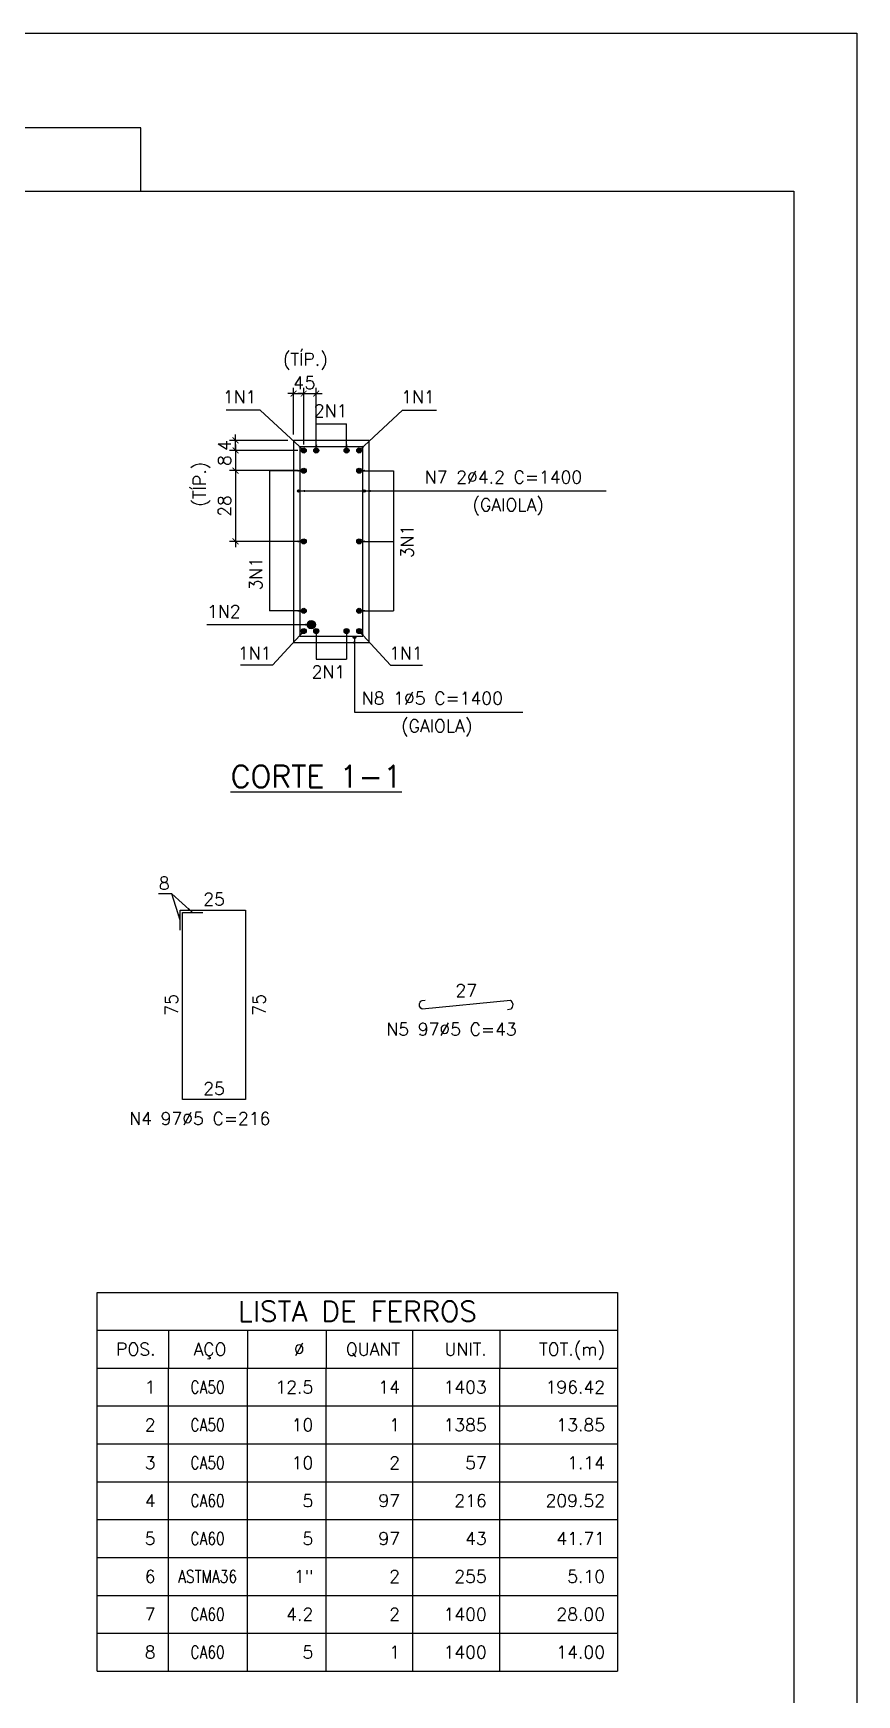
# Model space of a CAD drawing. Header units: centimetres. Extents: x 1658 to 14396, y 8294 to 11444.
# Drawn here: x 8162 to 9141, y 9470 to 11444 of the extents above; entities that cross this region are included whole.
import ezdxf
from ezdxf.enums import TextEntityAlignment as Align

# ---------------------------------------------------------------- set-up
doc = ezdxf.new("R2010")
doc.units = ezdxf.units.CM
doc.header["$LTSCALE"] = 50
doc.header["$MEASUREMENT"] = 0
doc.header["$PDMODE"] = 67
for name, color, linetype in [('COTAS-PRECON', 1, 'Continuous'), ('FORMATO-PRECON', 2, 'Continuous'), ('HACHURAS-PRECON', 1, 'Continuous'), ('LINHA-01-PRECON', 1, 'Continuous'), ('LINHA-02-PRECON', 2, 'Continuous'), ('LINHA-04-PRECON', 4, 'Continuous'), ('ListaF', 3, 'Continuous'), ('X1', 2, 'Continuous')]:
    doc.layers.add(name, color=color, linetype=linetype)
doc.styles.add('PRECON-ROMANS', font='romans.shx')
doc.styles.get("Standard").update_dxf_attribs({"font": 'romans.shx'})
doc.dimstyles.new('ESC50-50', dxfattribs={"dimscale": 50, "dimtxt": 0.2, "dimasz": 0.15, "dimexe": 0.15, "dimexo": 0.15, "dimgap": 0.08, "dimtad": 1, "dimdec": 1, "dimzin": 12, "dimdsep": 46, "dimtxsty": 'Standard', "dimblk": 'ARCHTICK', "dimcen": 0.09, "dimdle": 0.15, "dimclrd": 256, "dimclre": 256, "dimclrt": 2, "dimazin": 3, "dimtfac": 1, "dimtdec": 1, "dimtmove": 1, "dimatfit": 2, "dimfxl": 0.15, "dimtolj": 1, "dimtzin": 0, "dimarcsym": 0})
doc.dimstyles.new('ESC75-25', dxfattribs={"dimscale": 0, "dimtxt": 15, "dimasz": 7, "dimexe": 7, "dimexo": 7, "dimgap": 5.5, "dimtad": 1, "dimdec": 1, "dimlfac": 0.333333, "dimdsep": 46, "dimtxsty": 'Standard', "dimblk": 'ARCHTICK', "dimcen": 0.1, "dimdle": 7, "dimclrd": 256, "dimclre": 256, "dimclrt": 2, "dimadec": 0, "dimazin": 0, "dimtfac": 1, "dimtdec": 1, "dimtix": 1, "dimtmove": 2, "dimatfit": 3, "dimfxl": 1, "dimarcsym": 0})
doc.dimstyles.new('ESC75-75', dxfattribs={"dimscale": 0, "dimtxt": 15, "dimasz": 7, "dimexe": 7, "dimexo": 7, "dimgap": 5.5, "dimtad": 1, "dimdec": 1, "dimdsep": 46, "dimtxsty": 'Standard', "dimblk": 'ARCHTICK', "dimcen": 0.1, "dimdle": 7, "dimclrd": 256, "dimclre": 256, "dimclrt": 2, "dimadec": 0, "dimazin": 0, "dimtfac": 1, "dimtdec": 1, "dimtix": 1, "dimtmove": 2, "dimatfit": 3, "dimfxl": 1, "dimarcsym": 0})

# ---------------------------------------------------------------- blocks, each defined once
blk = doc.blocks.new('A$C2E607E54')
at = {"layer": 'FORMATO-PRECON', "color": 6}
blk.add_line((1835, 4050), (685, 4050), dxfattribs=at)
at = {"layer": 'FORMATO-PRECON'}
for points in [[(0, 4200), (2970, 4200), (2970, 0), (0, 0)], [(685, 3950), (1835, 3950), (1835, 4050), (685, 4050)]]:
    blk.add_lwpolyline(points, close=True, dxfattribs=at)
at = {"layer": 'FORMATO-PRECON', "color": 6}
blk.add_lwpolyline([(100, 3950), (2870, 3950), (2870, 100), (100, 100)], close=True, dxfattribs=at)
blk = doc.blocks.new('_ArchTick')
at = {"color": 0, "linetype": 'ByBlock', "const_width": 0.15}
blk.add_lwpolyline([(-0.5, -0.5), (0.5, 0.5)], dxfattribs=at)
blk = doc.blocks.new('*D30')
at = {"layer": 'Defpoints', "color": 0, "linetype": 'Continuous', "transparency": 16777216}
for p in [(8483.3, 10948.2), (8402.3, 10924.2), (8483.3, 10924.2)]:
    blk.add_point(p, dxfattribs=at)
at = {"layer": 'LINHA-01-PRECON', "linetype": 'Continuous', "lineweight": -2, "transparency": 16777216}
for p, q in [((8476.3, 10948.2), (8395.3, 10948.2)), ((8402.3, 10955.2), (8402.3, 10917.2)), ((8476.3, 10924.2), (8395.3, 10924.2))]:
    blk.add_line(p, q, dxfattribs=at)
at = {"layer": 'LINHA-01-PRECON', "linetype": 'Continuous', "lineweight": -2, "transparency": 16777216, "xscale": 7, "yscale": 7, "zscale": 7}
for p, rotation in [((8402.3, 10948.2), 90), ((8402.3, 10924.2), 270)]:
    blk.add_blockref('_ArchTick', p, dxfattribs=dict(at, rotation=rotation))
at = {"layer": 'LINHA-01-PRECON', "color": 2, "linetype": 'Continuous', "transparency": 16777216, "insert": (8389.3, 10936.2), "char_height": 15, "attachment_point": 5, "rotation": 90}
blk.add_mtext('8', dxfattribs=at)
blk = doc.blocks.new('*D31')
at = {"layer": 'Defpoints', "color": 0, "linetype": 'Continuous', "transparency": 16777216}
for p in [(8498.3, 11015.7), (8483.3, 10948.2), (8498.3, 10948.2)]:
    blk.add_point(p, dxfattribs=at)
at = {"layer": 'LINHA-01-PRECON', "linetype": 'Continuous', "lineweight": -2, "transparency": 16777216}
for p, q in [((8483.3, 10955.2), (8483.3, 11022.7)), ((8498.3, 10955.2), (8498.3, 11022.7)), ((8483.3, 11015.7), (8476.3, 11015.7)), ((8483.3, 11015.7), (8498.3, 11015.7)), ((8498.3, 11015.7), (8505.3, 11015.7))]:
    blk.add_line(p, q, dxfattribs=at)
at = {"layer": 'LINHA-01-PRECON', "linetype": 'Continuous', "lineweight": -2, "transparency": 16777216, "xscale": 7, "yscale": 7, "zscale": 7}
blk.add_blockref('_ArchTick', (8483.3, 11015.7), dxfattribs=at)
at = {"layer": 'LINHA-01-PRECON', "linetype": 'Continuous', "lineweight": -2, "transparency": 16777216, "xscale": 7, "yscale": 7, "zscale": 7, "rotation": 180}
blk.add_blockref('_ArchTick', (8498.3, 11015.7), dxfattribs=at)
at = {"layer": 'LINHA-01-PRECON', "color": 2, "linetype": 'Continuous', "transparency": 16777216, "insert": (8490.8, 11028.7), "char_height": 15, "attachment_point": 5}
blk.add_mtext('5', dxfattribs=at)
blk = doc.blocks.new('*D32')
at = {"layer": 'Defpoints', "color": 0, "transparency": 16777216}
for p in [(8483.3, 10924.2), (8402.3, 10840.2), (8483.3, 10840.2)]:
    blk.add_point(p, dxfattribs=at)
at = {"layer": 'LINHA-01-PRECON', "lineweight": -2, "transparency": 16777216}
for p, q in [((8476.3, 10924.2), (8395.3, 10924.2)), ((8402.3, 10931.2), (8402.3, 10833.2)), ((8476.3, 10840.2), (8395.3, 10840.2))]:
    blk.add_line(p, q, dxfattribs=at)
at = {"layer": 'LINHA-01-PRECON', "lineweight": -2, "transparency": 16777216, "xscale": 7, "yscale": 7, "zscale": 7}
for p, rotation in [((8402.3, 10924.2), 90), ((8402.3, 10840.2), 270)]:
    blk.add_blockref('_ArchTick', p, dxfattribs=dict(at, rotation=rotation))
at = {"layer": 'LINHA-01-PRECON', "color": 2, "transparency": 16777216, "insert": (8389.3, 10882.2), "char_height": 15, "attachment_point": 5, "rotation": 90}
blk.add_mtext('28', dxfattribs=at)
blk = doc.blocks.new('*D33')
at = {"layer": 'Defpoints', "color": 0, "linetype": 'Continuous', "transparency": 16777216}
for p in [(8339.3, 10177), (8414.3, 10177), (8414.3, 10177)]:
    blk.add_point(p, dxfattribs=at)
at = {"layer": 'LINHA-01-PRECON', "color": 2, "linetype": 'Continuous', "transparency": 16777216, "insert": (8376.8, 10190), "char_height": 15, "attachment_point": 5}
blk.add_mtext('25', dxfattribs=at)
blk = doc.blocks.new('*D34')
at = {"layer": 'Defpoints', "color": 0, "linetype": 'Continuous', "transparency": 16777216}
for p in [(8414.3, 10402), (8414.3, 10402), (8414.3, 10177)]:
    blk.add_point(p, dxfattribs=at)
at = {"layer": 'LINHA-01-PRECON', "color": 2, "linetype": 'Continuous', "transparency": 16777216, "insert": (8430.3, 10289.5), "char_height": 15, "attachment_point": 5, "rotation": 90}
blk.add_mtext('75', dxfattribs=at)
blk = doc.blocks.new('*D35')
at = {"layer": 'Defpoints', "color": 0, "linetype": 'Continuous', "transparency": 16777216}
for p in [(8339.3, 10402), (8339.3, 10402), (8414.3, 10402)]:
    blk.add_point(p, dxfattribs=at)
at = {"layer": 'LINHA-01-PRECON', "color": 2, "linetype": 'Continuous', "transparency": 16777216, "insert": (8376.8, 10415), "char_height": 15, "attachment_point": 5}
blk.add_mtext('25', dxfattribs=at)
blk = doc.blocks.new('*D36')
at = {"layer": 'Defpoints', "color": 0, "linetype": 'Continuous', "transparency": 16777216}
for p in [(8339.3, 10402), (8339.3, 10402), (8339.3, 10177)]:
    blk.add_point(p, dxfattribs=at)
at = {"layer": 'LINHA-01-PRECON', "color": 2, "linetype": 'Continuous', "transparency": 16777216, "insert": (8326.3, 10289.5), "char_height": 15, "attachment_point": 5, "rotation": 90}
blk.add_mtext('75', dxfattribs=at)
blk = doc.blocks.new('*D94')
at = {"layer": 'Defpoints', "color": 0, "transparency": 16777216}
for p in [(8483.3, 11015.7), (8471.3, 10960.2), (8483.3, 10948.2)]:
    blk.add_point(p, dxfattribs=at)
at = {"layer": 'LINHA-01-PRECON', "lineweight": -2, "transparency": 16777216}
for p, q in [((8471.3, 10967.2), (8471.3, 11022.7)), ((8483.3, 10955.2), (8483.3, 11022.7)), ((8471.3, 11015.7), (8464.3, 11015.7)), ((8471.3, 11015.7), (8483.3, 11015.7)), ((8483.3, 11015.7), (8490.3, 11015.7))]:
    blk.add_line(p, q, dxfattribs=at)
at = {"layer": 'LINHA-01-PRECON', "lineweight": -2, "transparency": 16777216, "xscale": 7, "yscale": 7, "zscale": 7}
blk.add_blockref('_ArchTick', (8471.3, 11015.7), dxfattribs=at)
at = {"layer": 'LINHA-01-PRECON', "lineweight": -2, "transparency": 16777216, "xscale": 7, "yscale": 7, "zscale": 7, "rotation": 180}
blk.add_blockref('_ArchTick', (8483.3, 11015.7), dxfattribs=at)
at = {"layer": 'LINHA-01-PRECON', "color": 2, "transparency": 16777216, "insert": (8477.3, 11028.7), "char_height": 15, "attachment_point": 5}
blk.add_mtext('4', dxfattribs=at)
blk = doc.blocks.new('*D95')
at = {"layer": 'Defpoints', "color": 0, "transparency": 16777216}
for p in [(8402.3, 10960.2), (8471.3, 10960.2), (8483.3, 10948.2)]:
    blk.add_point(p, dxfattribs=at)
at = {"layer": 'LINHA-01-PRECON', "lineweight": -2, "transparency": 16777216}
for p, q in [((8464.3, 10960.2), (8395.3, 10960.2)), ((8402.3, 10960.2), (8402.3, 10967.2)), ((8402.3, 10948.2), (8402.3, 10960.2)), ((8476.3, 10948.2), (8395.3, 10948.2)), ((8402.3, 10948.2), (8402.3, 10941.2))]:
    blk.add_line(p, q, dxfattribs=at)
at = {"layer": 'LINHA-01-PRECON', "lineweight": -2, "transparency": 16777216, "xscale": 7, "yscale": 7, "zscale": 7}
for p, rotation in [((8402.3, 10960.2), 270), ((8402.3, 10948.2), 90)]:
    blk.add_blockref('_ArchTick', p, dxfattribs=dict(at, rotation=rotation))
at = {"layer": 'LINHA-01-PRECON', "color": 2, "transparency": 16777216, "insert": (8389.3, 10954.2), "char_height": 15, "attachment_point": 5, "rotation": 90}
blk.add_mtext('4', dxfattribs=at)
blk = doc.blocks.new('AconListBlock_brStd0')
at = {"color": 2}
for p, q in [((0, 0), (0, 1.2)), ((0, 1.2), (8.25, 1.2)), ((8.25, 1.2), (8.25, 0)), ((0, 0.6), (8.25, 0.6)), ((1.13, 0.6), (1.13, 0)), ((2.38, 0.6), (2.38, 0)), ((3.63, 0.6), (3.63, 0)), ((5, 0.6), (5, 0)), ((6.38, 0.6), (6.38, 0)), ((0, 0), (8.25, 0))]:
    blk.add_line(p, q, dxfattribs=at)
at = {"color": 4}
blk.add_text('LISTA DE FERROS', height=0.325, dxfattribs=at).set_placement((4.125, 0.9), align=Align.MIDDLE_CENTER)
at = {"color": 2}
for s, p in [('POS.', (0.925, 0.3)), ('AÇO', (2.05, 0.3)), ('Ø ', (3.425, 0.3)), ('QUANT', (4.8, 0.3)), ('UNIT.', (6.175, 0.3)), ('TOT.(m)', (8.05, 0.3))]:
    blk.add_text(s, height=0.2, dxfattribs=at).set_placement(p, align=Align.MIDDLE_RIGHT)

msp = doc.modelspace()

# ---------------------------------------------------------------- hatches: boundary and pattern name
at = {"layer": 'LINHA-01-PRECON', "linetype": 'Continuous'}
h = msp.add_hatch(color=256, dxfattribs=at)
h.dxf.hatch_style = 1
edge = h.paths.add_edge_path()
edge.add_arc((8483.31, 10948.16), 3, 0, 360)
h = msp.add_hatch(color=256, dxfattribs=at)
h.dxf.hatch_style = 1
edge = h.paths.add_edge_path()
edge.add_arc((8498.31, 10948.16), 3, 0, 360)
h = msp.add_hatch(color=256, dxfattribs=at)
h.dxf.hatch_style = 1
edge = h.paths.add_edge_path()
edge.add_arc((8534.31, 10948.16), 3, 0, 360)
h = msp.add_hatch(color=256, dxfattribs=at)
h.dxf.hatch_style = 1
edge = h.paths.add_edge_path()
edge.add_arc((8549.31, 10948.16), 3, 0, 360)
h = msp.add_hatch(color=256, dxfattribs=at)
h.dxf.hatch_style = 1
edge = h.paths.add_edge_path()
edge.add_arc((8483.31, 10924.16), 3, 0, 360)
h = msp.add_hatch(color=256, dxfattribs=at)
h.dxf.hatch_style = 1
edge = h.paths.add_edge_path()
edge.add_arc((8549.31, 10924.16), 3, 0, 360)
h = msp.add_hatch(color=256, dxfattribs=at)
h.dxf.hatch_style = 1
edge = h.paths.add_edge_path()
edge.add_arc((8477.31, 10900.06), 1.5, 0, 360)
h = msp.add_hatch(color=256, dxfattribs=at)
h.dxf.hatch_style = 1
edge = h.paths.add_edge_path()
edge.add_arc((8555.31, 10900.06), 1.5, 0, 360)
h = msp.add_hatch(color=256, dxfattribs=at)
h.dxf.hatch_style = 1
edge = h.paths.add_edge_path()
edge.add_arc((8483.31, 10840.16), 3, 0, 360)
h = msp.add_hatch(color=256, dxfattribs=at)
h.dxf.hatch_style = 1
edge = h.paths.add_edge_path()
edge.add_arc((8549.31, 10840.16), 3, 0, 360)
h = msp.add_hatch(color=256, dxfattribs=at)
h.dxf.hatch_style = 1
edge = h.paths.add_edge_path()
edge.add_arc((8483.31, 10757.66), 3, 0, 360)
h = msp.add_hatch(color=256, dxfattribs=at)
h.dxf.hatch_style = 1
edge = h.paths.add_edge_path()
edge.add_arc((8549.31, 10757.66), 3, 0, 360)
h = msp.add_hatch(color=256, dxfattribs=at)
h.dxf.hatch_style = 1
edge = h.paths.add_edge_path()
edge.add_arc((8483.31, 10733.66), 3, 0, 360)
h = msp.add_hatch(color=256, dxfattribs=at)
h.dxf.hatch_style = 1
edge = h.paths.add_edge_path()
edge.add_arc((8498.31, 10733.66), 3, 0, 360)
h = msp.add_hatch(color=256, dxfattribs=at)
h.dxf.hatch_style = 1
edge = h.paths.add_edge_path()
edge.add_arc((8534.31, 10733.66), 3, 0, 360)
h = msp.add_hatch(color=256, dxfattribs=at)
h.dxf.hatch_style = 1
edge = h.paths.add_edge_path()
edge.add_arc((8543.68, 10726.16), 1.5, 0, 360)
h = msp.add_hatch(color=256, dxfattribs=at)
h.dxf.hatch_style = 1
edge = h.paths.add_edge_path()
edge.add_arc((8549.31, 10733.66), 3, 0, 360)
at = {"layer": 'LINHA-04-PRECON'}
h = msp.add_hatch(color=256, dxfattribs=at)
h.dxf.hatch_style = 1
edge = h.paths.add_edge_path()
edge.add_arc((8492.31, 10741.16), 4.95, 0, 360)

# ---------------------------------------------------------------- linework, layer by layer
at = {"layer": 'LINHA-01-PRECON', "linetype": 'Continuous'}
for centre, radius in [((8483.31, 10948.16), 3), ((8498.31, 10948.16), 3), ((8534.31, 10948.16), 3), ((8549.31, 10948.16), 3), ((8483.31, 10924.16), 3), ((8549.31, 10924.16), 3), ((8477.31, 10900.06), 1.5), ((8555.31, 10900.06), 1.5), ((8483.31, 10840.16), 3), ((8549.31, 10840.16), 3), ((8483.31, 10757.66), 3), ((8549.31, 10757.66), 3), ((8483.31, 10733.66), 3), ((8498.31, 10733.66), 3), ((8534.31, 10733.66), 3), ((8543.68, 10726.16), 1.5), ((8549.31, 10733.66), 3)]:
    msp.add_circle(centre, radius, dxfattribs=at)
at = {"layer": 'LINHA-02-PRECON'}
msp.add_lwpolyline([(8471.31, 10960.16), (8471.31, 10720.16), (8561.31, 10720.16), (8561.31, 10960.16)], close=True, dxfattribs=at)
at = {"layer": 'LINHA-04-PRECON', "ltscale": 0.5}
msp.add_lwpolyline([(8478.81, 10952.66), (8478.81, 10727.66), (8553.81, 10727.66), (8553.81, 10952.66)], close=True, dxfattribs=at)
at = {"layer": 'LINHA-04-PRECON'}
msp.add_lwpolyline([(8336.31, 10378.01), (8336.31, 10402.01), (8414.31, 10402.01), (8414.31, 10177.01), (8339.31, 10177.01), (8339.31, 10399.01), (8363.31, 10399.01)], dxfattribs=at)
at = {"layer": 'LINHA-04-PRECON', "linetype": 'Continuous'}
msp.add_lwpolyline([(8725.44, 10284.06), (8729.79, 10284.61, 0.5637508), (8729.05, 10294.51), (8624.05, 10284.51, -0.6429706), (8624.05, 10294.51), (8627.67, 10294.96)], format="xyb", dxfattribs=at)
at = {"layer": 'LINHA-04-PRECON'}
msp.add_circle((8492.31, 10741.16), 4.95, dxfattribs=at)
at = {"layer": 'ListaF', "color": 2}
for p, q in [((8237.83, 9497.83), (8237.83, 9857.83)), ((8237.83, 9857.83), (8856.58, 9857.83)), ((8322.21, 9857.83), (8322.21, 9497.83)), ((8415.96, 9857.83), (8415.96, 9497.83)), ((8509.71, 9857.83), (8509.71, 9497.83)), ((8612.83, 9857.83), (8612.83, 9497.83)), ((8715.96, 9857.83), (8715.96, 9497.83)), ((8856.58, 9857.83), (8856.58, 9497.83)), ((8237.83, 9812.83), (8856.58, 9812.83)), ((8237.83, 9767.83), (8856.58, 9767.83)), ((8237.83, 9722.83), (8856.58, 9722.83)), ((8237.83, 9677.83), (8856.58, 9677.83)), ((8237.83, 9632.83), (8856.58, 9632.83)), ((8237.83, 9587.83), (8856.58, 9587.83)), ((8237.83, 9542.83), (8856.58, 9542.83)), ((8237.83, 9497.83), (8856.58, 9497.83))]:
    msp.add_line(p, q, dxfattribs=at)

# ---------------------------------------------------------------- block references
at = {"layer": 'HACHURAS-PRECON', "xscale": 0.7499999999999996, "yscale": 0.7499999999999996, "zscale": 0.7499999999999996}
msp.add_blockref('A$C2E607E54', (6913.36, 8293.94), dxfattribs=at)
at = {"layer": 'ListaF', "xscale": 75, "yscale": 75, "zscale": 75}
msp.add_blockref('AconListBlock_brStd0', (8237.83, 9857.83), dxfattribs=at)

# ---------------------------------------------------------------- texts
at = {"layer": 'LINHA-01-PRECON', "color": 2, "linetype": 'Continuous', "char_height": 15, "attachment_point": 5}
for s, insert in [('(TÍP.)', (8485.24, 11053.99)), ('1N1', (8407.3, 11011.77)), ('1N1', (8619.2, 11011.77)), ('2N1', (8515.27, 10995.29)), ('(GAIOLA)', (8726.37, 10881.23)), ('1N2', (8388.39, 10756.86)), ('1N1', (8424.91, 10707.39)), ('1N1', (8604.78, 10707.39)), ('2N1', (8512.75, 10685.03)), ('(GAIOLA)', (8641.48, 10618.44)), ('8', (8317.54, 10433.93)), ('27', (8676.55, 10306.48))]:
    msp.add_mtext(s, dxfattribs=dict(at, insert=insert))
at = {"layer": 'LINHA-01-PRECON', "color": 2, "linetype": 'Continuous', "char_height": 15, "attachment_point": 5, "rotation": 90}
for s, insert in [('(TÍP.)', (8361.99, 10908.15)), ('3N1', (8606.21, 10840.16)), ('3N1', (8426.42, 10801.87))]:
    msp.add_mtext(s, dxfattribs=dict(at, insert=insert))
at = {"layer": 'LINHA-01-PRECON', "color": 4, "insert": (8498.29, 10560.82), "char_height": 26.25, "attachment_point": 5}
msp.add_mtext('{\\LCORTE 1-1}', dxfattribs=at)
at = {"layer": 'ListaF', "color": 3, "char_height": 15}
for s, insert, attachment_point in [('1', (8307.21, 9835.33), 6), ('{\\W0.8;CA50}', (8369.08, 9835.33), 5), ('12.5', (8494.71, 9835.33), 6), ('14', (8597.83, 9835.33), 6), ('1403', (8700.96, 9835.33), 6), ('196.42', (8841.58, 9835.33), 6), ('2', (8307.21, 9790.33), 6), ('{\\W0.8;CA50}', (8369.08, 9790.33), 5), ('10', (8494.71, 9790.33), 6), ('1', (8597.83, 9790.33), 6), ('1385', (8700.96, 9790.33), 6), ('13.85', (8841.58, 9790.33), 6), ('3', (8307.21, 9745.33), 6), ('{\\W0.8;CA50}', (8369.08, 9745.33), 5), ('10', (8494.71, 9745.33), 6), ('2', (8597.83, 9745.33), 6), ('57', (8700.96, 9745.33), 6), ('1.14', (8841.58, 9745.33), 6), ('4', (8307.21, 9700.33), 6), ('{\\W0.8;CA60}', (8369.08, 9700.33), 5), ('5', (8494.71, 9700.33), 6), ('97', (8597.83, 9700.33), 6), ('216', (8700.96, 9700.33), 6), ('209.52', (8841.58, 9700.33), 6), ('5', (8307.21, 9655.33), 6), ('{\\W0.8;CA60}', (8369.08, 9655.33), 5), ('5', (8494.71, 9655.33), 6), ('97', (8597.83, 9655.33), 6), ('43', (8700.96, 9655.33), 6), ('41.71', (8841.58, 9655.33), 6), ('6', (8307.21, 9610.33), 6), ('{\\W0.8;ASTMA36}', (8369.08, 9610.33), 5), ('1"', (8494.71, 9610.33), 6), ('2', (8597.83, 9610.33), 6), ('255', (8700.96, 9610.33), 6), ('5.10', (8841.58, 9610.33), 6), ('7', (8307.21, 9565.33), 6), ('{\\W0.8;CA60}', (8369.08, 9565.33), 5), ('4.2', (8494.71, 9565.33), 6), ('2', (8597.83, 9565.33), 6), ('1400', (8700.96, 9565.33), 6), ('28.00', (8841.58, 9565.33), 6), ('8', (8307.21, 9520.33), 6), ('{\\W0.8;CA60}', (8369.08, 9520.33), 5), ('5', (8494.71, 9520.33), 6), ('1', (8597.83, 9520.33), 6), ('1400', (8700.96, 9520.33), 6), ('14.00', (8841.58, 9520.33), 6)]:
    msp.add_mtext(s, dxfattribs=dict(at, insert=insert, attachment_point=attachment_point))
at = {"layer": 'X1', "style": 'PRECON-ROMANS'}
for s, p in [('N7 2%%C4.2 C=1400', (8627.34, 10909.08)), ('N8 1%%C5 C=1400', (8552.44, 10646.29)), ('N5 97%%C5 C=43', (8581.68, 10252.95)), ('N4 97%%C5 C=216', (8275.93, 10146.87))]:
    msp.add_text(s, height=15, dxfattribs=at).set_placement(p)

# ---------------------------------------------------------------- dimensions: what is measured, and where the dimension line sits
at = {"layer": 'LINHA-01-PRECON'}
dim = msp.add_linear_dim(base=(8483.31, 11015.72), p1=(8471.31, 10960.16), p2=(8483.31, 10948.16), dimstyle='ESC75-25', override={"dimscale": 1}, dxfattribs=at)
dim.commit()
dim.dimension.update_dxf_attribs({"geometry": '*D94', "text_midpoint": (8477.31, 11028.72)})
at = {"layer": 'LINHA-01-PRECON', "linetype": 'Continuous'}
for base, p1, p2, angle, override, picture, middle in [((8498.31, 11015.72), (8483.31, 10948.16), (8498.31, 10948.16), 180, {"dimscale": 1}, '*D31', (8490.81, 11028.72)), ((8402.28, 10924.16), (8483.31, 10948.16), (8483.31, 10924.16), 270, {"dimscale": 1}, '*D30', (8389.28, 10936.16)), ((8339.31, 10402.01), (8339.31, 10177.01), (8339.31, 10402.01), 90, {"dimscale": 1, "dimse1": 1, "dimse2": 1, "dimsd1": 1, "dimsd2": 1}, '*D36', (8326.31, 10289.51))]:
    dim = msp.add_linear_dim(base=base, p1=p1, p2=p2, angle=angle, dimstyle='ESC75-25', override=override, dxfattribs=at)
    dim.commit()
    dim.dimension.update_dxf_attribs({"geometry": picture, "text_midpoint": middle})
at = {"layer": 'LINHA-01-PRECON'}
for base, p1, p2, angle, picture, middle in [((8402.28, 10960.16), (8483.31, 10948.16), (8471.31, 10960.16), 90, '*D95', (8389.28, 10954.16)), ((8402.28, 10840.16), (8483.31, 10924.16), (8483.31, 10840.16), 270, '*D32', (8389.28, 10882.16))]:
    dim = msp.add_linear_dim(base=base, p1=p1, p2=p2, angle=angle, dimstyle='ESC75-25', override={"dimscale": 1}, dxfattribs=at)
    dim.commit()
    dim.dimension.update_dxf_attribs({"geometry": picture, "text_midpoint": middle})
at = {"layer": 'LINHA-01-PRECON', "linetype": 'Continuous'}
for base, p1, p2, picture, middle in [((8339.31, 10402.01), (8414.31, 10402.01), (8339.31, 10402.01), '*D35', (8376.81, 10415.01)), ((8414.31, 10177.01), (8339.31, 10177.01), (8414.31, 10177.01), '*D33', (8376.81, 10190.01))]:
    dim = msp.add_linear_dim(base=base, p1=p1, p2=p2, dimstyle='ESC75-25', override={"dimscale": 1, "dimse1": 1, "dimse2": 1, "dimsd1": 1, "dimsd2": 1}, dxfattribs=at)
    dim.commit()
    dim.dimension.update_dxf_attribs({"geometry": picture, "text_midpoint": middle})
dim = msp.add_linear_dim(base=(8414.31, 10402.01), p1=(8414.31, 10177.01), p2=(8414.31, 10402.01), angle=90, dimstyle='ESC75-25', override={"dimscale": 1, "dimse1": 1, "dimse2": 1, "dimsd1": 1, "dimsd2": 1}, dxfattribs=at)
dim.commit()
dim.dimension.update_dxf_attribs({"geometry": '*D34', "text_midpoint": (8430.27, 10289.51), "dimtype": 160})

# ---------------------------------------------------------------- leaders
at = {"layer": 'COTAS-PRECON'}
for points, dimstyle, override in [([(8483.31, 10948.16), (8431.74, 10996.06), (8391.26, 10996.06)], 'ESC75-25', {"dimscale": 1}), ([(8549.31, 10948.16), (8600.89, 10996.06), (8641.37, 10996.06)], 'ESC75-25', {"dimscale": 1}), ([(8477.31, 10900.06), (8843.02, 10900.06)], 'ESC50-50', {"dimgap": 0.08, "dimtad": 1}), ([(8555.31, 10900.06), (8843.02, 10900.06)], 'ESC50-50', {"dimgap": 0.08, "dimtad": 1}), ([(8483.31, 10733.66), (8446.12, 10693.15), (8408.04, 10693.15)], 'ESC75-25', {"dimscale": 1}), ([(8543.68, 10726.16), (8543.68, 10637.27), (8743.79, 10637.27)], 'ESC50-50', {"dimgap": 0.08, "dimtad": 1}), ([(8549.31, 10733.66), (8586.51, 10693.15), (8624.58, 10693.15)], 'ESC75-25', {"dimscale": 1})]:
    msp.add_leader(points, dimstyle=dimstyle, override=override, dxfattribs=at)
at = {"layer": 'LINHA-01-PRECON'}
for points in [[(8498.31, 10948.16), (8498.31, 10979.92), (8534.31, 10979.92)], [(8534.31, 10948.16), (8534.31, 10979.92)], [(8483.31, 10924.16), (8442.66, 10924.16), (8442.66, 10757.66)], [(8549.31, 10924.16), (8589.96, 10924.16), (8589.96, 10757.66)], [(8483.31, 10840.16), (8442.66, 10840.16)], [(8549.31, 10840.16), (8589.96, 10840.16)], [(8492.31, 10741.16), (8368.21, 10741.16)], [(8483.31, 10757.66), (8442.66, 10757.66)], [(8549.31, 10757.66), (8589.96, 10757.66)], [(8498.31, 10733.66), (8498.31, 10700.39), (8534.31, 10700.39)], [(8534.31, 10733.66), (8534.31, 10700.39)]]:
    msp.add_leader(points, dimstyle='ESC75-25', override={"dimscale": 1}, dxfattribs=at)
at = {"layer": 'LINHA-01-PRECON', "linetype": 'Continuous'}
for points in [[(8336.31, 10390.01), (8326.74, 10421.24), (8310.57, 10421.24)], [(8351.31, 10399.01), (8326.74, 10421.24)]]:
    msp.add_leader(points, dimstyle='ESC75-75', override={"dimscale": 1, "dimtad": 0}, dxfattribs=at)

doc.saveas('drawing.dxf')
